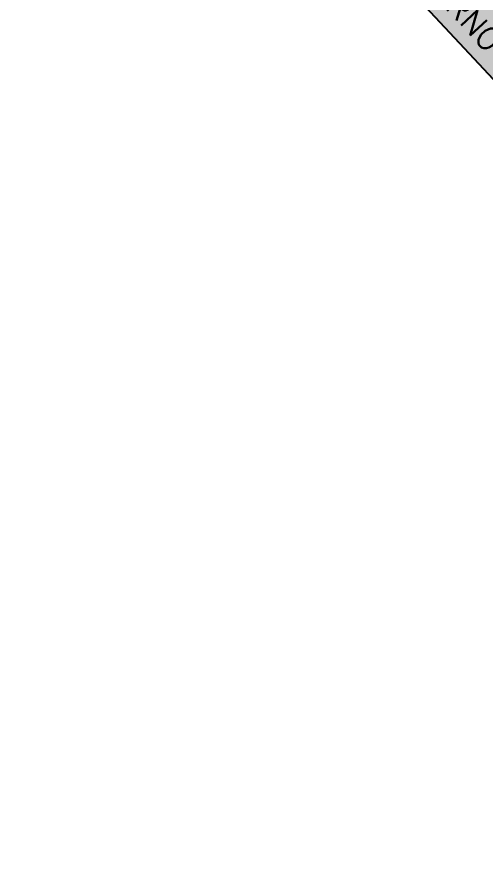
# Model space of a CAD drawing. Header units: metres. Extents: x 437145 to 437701, y 9614495 to 9615043.
# Drawn here: x 437204.8 to 437272.8, y 9614523.7 to 9614647 of the extents above; entities that cross this region are included whole.
import ezdxf

# ---------------------------------------------------------------- set-up
doc = ezdxf.new("R2010")
doc.units = ezdxf.units.M
doc.layers.add('ADUTORA', color=90, linetype='Continuous')
doc.layers.add('M_FIO', color=32, linetype='Continuous')
doc.styles.add('symplex', font='simplex.shx', dxfattribs={"bigfont": 'bigfont.shx'})

# ---------------------------------------------------------------- blocks, each defined once
blk = doc.blocks.new('atutu')
h = blk.add_hatch(color=252)
h.dxf.hatch_style = 1
h.paths.add_polyline_path([(2863.27140678136, 1159.558238957408), (2832.441365581961, 1159.557143029156), (2829.269912204845, 1162.728995614085), (2829.271411739139, 1186.557193566445), (2822.271411752119, 1186.556761926371), (2822.269912194019, 1162.728213547128), (2819.09828051572, 1159.556668717745), (2712.443942977023, 1159.552877426478), (2709.272258869338, 1162.724336050782), (2709.271411981923, 1186.548470260906), (2702.271411822259, 1186.552842710498), (2702.272258873936, 1162.724087221879), (2699.100800246664, 1159.552403111342), (2531.943943363696, 1159.546461113128), (2528.772258974577, 1162.717918372113), (2528.771411935881, 1186.546327062282), (2521.771411945776, 1186.546083545643), (2521.772258983716, 1162.717701955098), (2518.600845955045, 1159.545986803579), (2436.443943144952, 1159.54306633431), (2433.2734401203, 1162.71334396522), (2433.272602327134, 1186.281645370978), (2426.272602420324, 1186.281645370978), (2426.281634772279, 928.7582939084205), (2433.281757170125, 928.7429307180973), (2433.279530455964, 991.3835418525669), (2436.438828028122, 994.5430630039009), (2521.436665092793, 994.5460849482151), (2521.436663749652, 994.5460745378914), (2524.218322191311, 994.5462978762192), (2531.21832219556, 994.5462978762192), (2534.779809492489, 994.5465489349843), (2534.768827719056, 994.5465589541527), (2792.106664956047, 994.5557081423284), (2795.278350587318, 991.384248027909), (2795.280577226275, 928.7558006759319), (2802.280577230408, 928.7558006759319), (2802.278350192495, 991.3954800054016), (2805.438827599015, 994.5561821426782), (2853.117648044625, 994.5578772801491), (2856.278350169154, 991.3973998952242), (2856.280577190186, 928.7582247092904), (2863.271366820345, 928.7582182477745)])
h.paths.add_polyline_path([(2612.272733265674, 1149.377741661254), (2612.277876275673, 1004.720887549552), (2609.106416146004, 1001.549201898608), (2561.449562127493, 1001.547507541585), (2558.277876297152, 1004.718967855308), (2558.272733288899, 1149.375821790058), (2561.444193402853, 1152.547507431689), (2609.101047624275, 1152.549201786849)], flags=16)
h.paths.add_polyline_path([(2619.272733261599, 1149.377990736025), (2622.444193176891, 1152.549676178354), (2670.101047609316, 1152.551370531651), (2673.272733240237, 1149.379910415369), (2673.277876248957, 1004.723056471306), (2670.106415938784, 1001.551370641547), (2622.449562099786, 1001.549676290113), (2619.277876271133, 1004.721136598247)], flags=16)
h.paths.add_polyline_path([(2551.272733292741, 1149.375572922039), (2551.277876301635, 1004.71871880475), (2548.106416166318, 1001.54703315008), (2500.449561969459, 1001.545338791195), (2497.277876336617, 1004.716798911202), (2497.27273331678, 1149.373653047118), (2500.444193430443, 1152.545338683161), (2548.101047658676, 1152.547033038321)], flags=16)
h.paths.add_polyline_path([(2680.272733235522, 1149.38015928525), (2683.444193349302, 1152.551844926882), (2731.101047563856, 1152.553539282042), (2734.272733212822, 1149.382079150859), (2734.277876221657, 1004.725225419137), (2731.106415716897, 1001.553539395663), (2683.449562278367, 1001.551845034915), (2680.27787624494, 1004.723305547941)], flags=16)
h.paths.add_polyline_path([(2490.272733319516, 1149.373404180962), (2490.27787634011, 1004.716550035733), (2487.106416225748, 1001.544864403415), (2436.452177504509, 1001.543063480738), (2433.279056522612, 1004.715958876866), (2433.27391435121, 1149.372558730054), (2436.44419347503, 1152.54306327771), (2487.101047690341, 1152.544864293519)], flags=16)
h.paths.add_polyline_path([(2741.272733208806, 1149.382328035641), (2744.444193322643, 1152.554013671684), (2792.101047538128, 1152.555708026844), (2795.272733186803, 1149.384247895661), (2795.277876196395, 1004.727393774647), (2792.106416082732, 1001.555708140466), (2744.449562452292, 1001.55401378158), (2741.277876218456, 1004.725474493909)], flags=16)
h.paths.add_polyline_path([(2802.272733183892, 1149.384496780443), (2805.444193296857, 1152.556182418349), (2853.101047503611, 1152.557876775372), (2856.272733159736, 1149.386416634875), (2856.277876169678, 1004.729562517586), (2853.106416056015, 1001.557876883405), (2805.449561822776, 1001.556182530108), (2802.277876191855, 1004.727642640802)], flags=16)
at = {"layer": 'M_FIO'}
for points in [[(2426.272608215013, 1186.078127000812), (2426.281633429137, 928.7582834980966)], [(2426.272608216119, 1186.078127000812), (2426.281633430243, 928.7582834980966)]]:
    blk.add_lwpolyline(points, dxfattribs=at)
at = {"layer": 'ADUTORA', "color": 7, "style": 'symplex'}
blk.add_text('AV. CONTORNO OESTE', height=3.284297485517897, rotation=270.0256716937466, dxfattribs=at).set_placement((2428.141617552168, 1120.794686884019))

msp = doc.modelspace()

# ---------------------------------------------------------------- block references
at = {"rotation": 43.07140519794264}
msp.add_blockref('atutu', (436242.5698856535, 9612188.321055599), dxfattribs=at)

doc.saveas('drawing.dxf')
